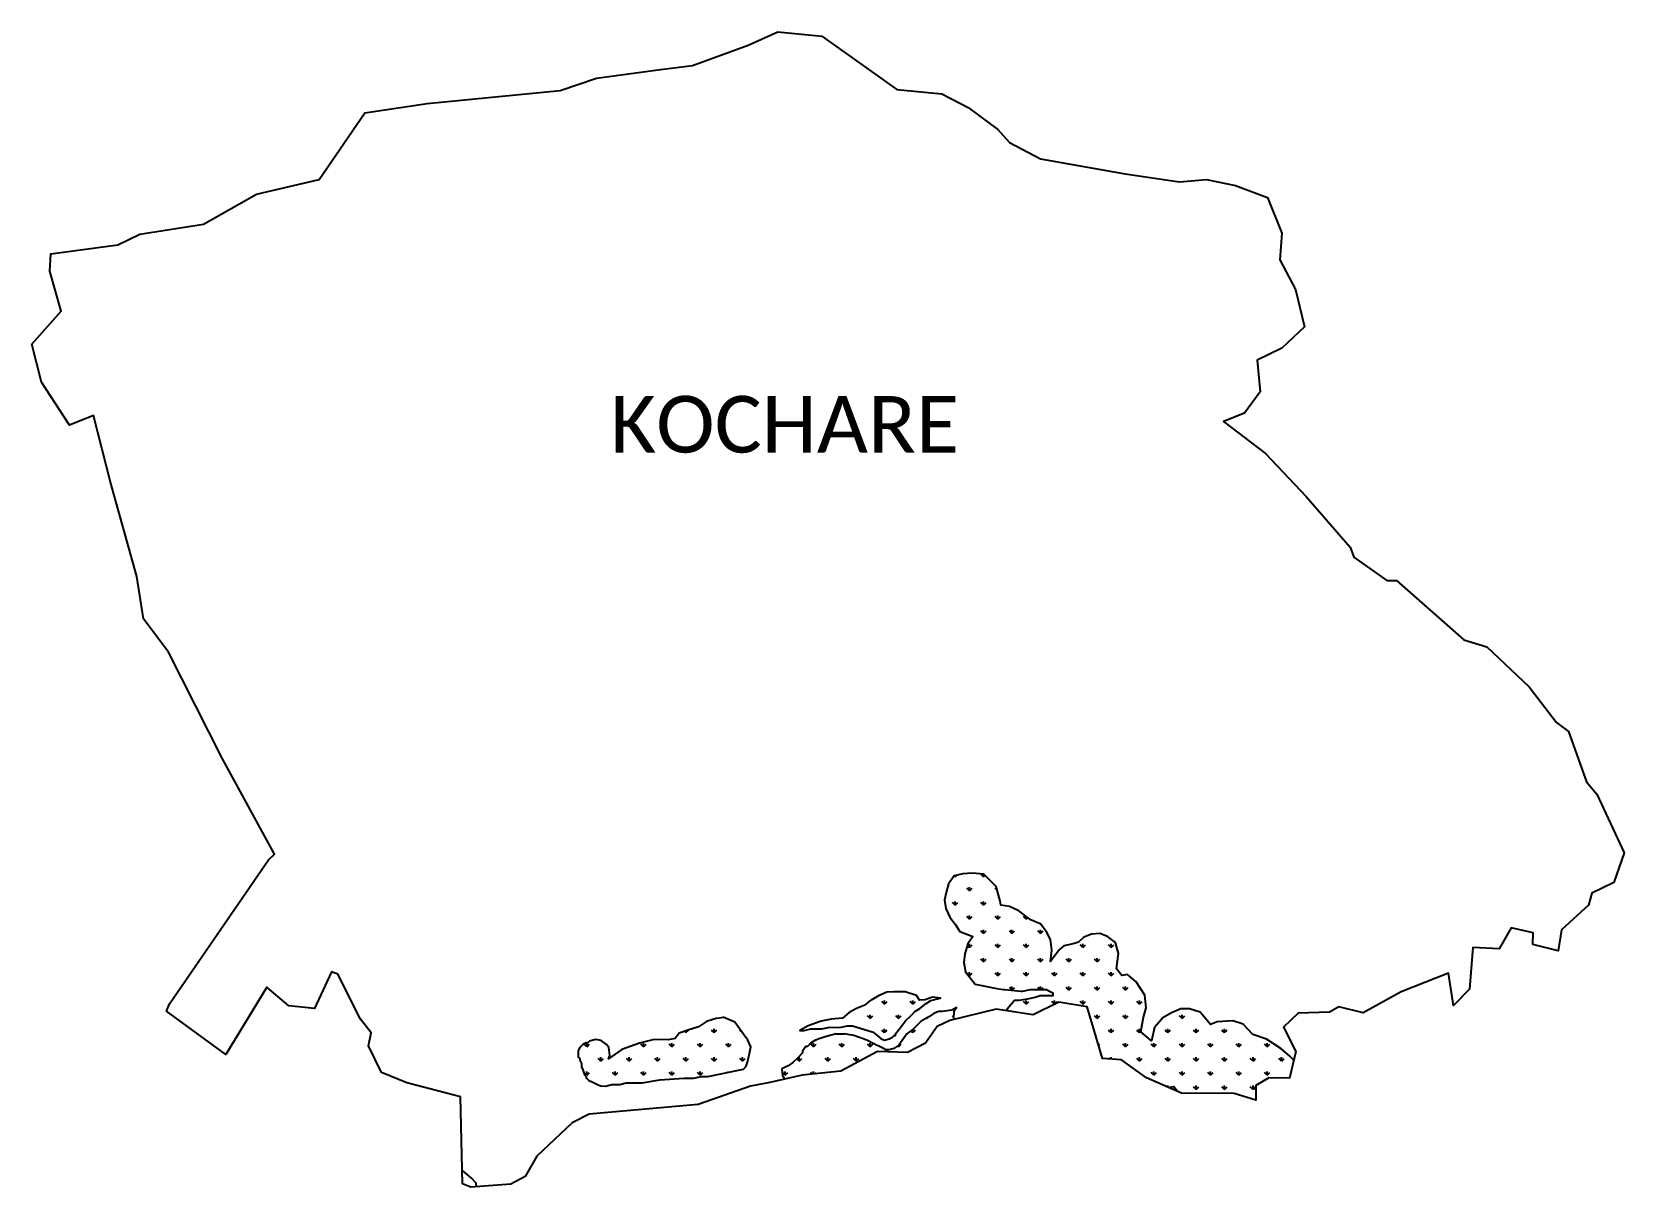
# Model space of a CAD drawing. Header units: metres. Extents: x 342825 to 346860, y 1762972 to 1765899.
import ezdxf

# ---------------------------------------------------------------- set-up
doc = ezdxf.new("R2010")
doc.units = ezdxf.units.M
for name, color, linetype in [('MANGROOVES', 112, 'Continuous'), ('VILLAGE BOUNDRY', 10, 'Continuous'), ('VILLAGE NAME', 250, 'Continuous')]:
    doc.layers.add(name, color=color, linetype=linetype)

msp = doc.modelspace()

# ---------------------------------------------------------------- linework, layer by layer
at = {"color": 3}
for points in [[(344827.4, 1765888.5), (345017.3, 1765752.9), (345131.4, 1765742.2), (345198.1, 1765707.3), (345273.3, 1765651.7), (345302.1, 1765619), (345381.4, 1765577.2), (345595.2, 1765539.9), (345733.2, 1765519.7), (345801.9, 1765524.9), (345874.8, 1765509.7), (345956.6, 1765480), (345992.2, 1765388.9), (345987.2, 1765321.8), (346027.2, 1765246.4), (346050, 1765151.9), (345992.9, 1765097.7), (345930.1, 1765067.6), (345937.7, 1764987.2), (345898.2, 1764933.3), (345844.7, 1764912), (345951.4, 1764831.1), (346054.1, 1764721.6), (346165.8, 1764593.1), (346175, 1764568.2), (346258.3, 1764508.8), (346282.9, 1764509.1), (346453.8, 1764358.3), (346511.8, 1764340.6), (346619.4, 1764239.9), (346688.8, 1764149.4), (346719.2, 1764126.6), (346764.5, 1763999.1), (346790.4, 1763967.3), (346859.9, 1763818.7), (346834, 1763743.3), (346778.4, 1763716.2), (346769.8, 1763686.4), (346700.9, 1763623.9), (346692.5, 1763570.4), (346628.5, 1763586.2), (346629.2, 1763616.3), (346573.2, 1763628.9), (346543.4, 1763575.2), (346476.4, 1763579.1), (346468.1, 1763473.4), (346427.4, 1763432.2), (346414.5, 1763514.2), (346295.1, 1763466.9), (346199, 1763413.6), (346137, 1763428.3), (346113, 1763415.2), (346034.1, 1763412.4), (345996.6, 1763376.7), (346027.8, 1763315), (346012.3, 1763247.7), (345959.3, 1763248.6), (345927, 1763229.5), (345926.4, 1763192.4), (345872, 1763208.8), (345738.6, 1763209.5), (345650, 1763248.4), (345586.7, 1763293.9), (345538.1, 1763298), (345499.2, 1763428.3), (345427.7, 1763440.7), (345362.1, 1763408.4), (345268.7, 1763422.4), (345151.3, 1763393.8), (345119.3, 1763378.8), (345089.7, 1763336.6), (345044.2, 1763312.9), (344968.4, 1763315.7), (344874.8, 1763265.4), (344777.4, 1763255.1), (344694.9, 1763236.9), (344646, 1763227.5), (344514, 1763180.9), (344237.8, 1763156.7), (344194, 1763134.2), (344105.2, 1763050.1), (344075, 1762998.2), (344039.4, 1762979.2), (343937.6, 1762971.5), (343916.6, 1762980.1), (343911.5, 1763200.3), (343775.5, 1763236.2), (343710.9, 1763262.5), (343678.1, 1763329.4), (343684.9, 1763362.9), (343657.8, 1763397.7), (343600.9, 1763511.7), (343585, 1763517.3), (343541.3, 1763424.6), (343476.9, 1763431.3), (343420.8, 1763478.1), (343316.5, 1763307.8), (343166.6, 1763417.8), (343174, 1763435.8), (343424.9, 1763801.2), (343440.3, 1763815.6), (343308.4, 1764057.1), (343171.8, 1764327.7), (343108.1, 1764411.6), (343091.7, 1764519.5), (343024.5, 1764758.3), (342982, 1764927.1), (342920.6, 1764903), (342849.6, 1765011.2), (342825.4, 1765107.9), (342899.9, 1765191.9), (342871.2, 1765292.6), (342873.4, 1765336.9), (343043.4, 1765359.6), (343099.3, 1765386.8), (343260, 1765412.3), (343394.3, 1765487.7), (343553.3, 1765525.6), (343668.7, 1765694.5), (343827.3, 1765717.7), (344163.8, 1765751)], [(344256, 1765781.7), (344418.4, 1765804), (344499.6, 1765814), (344640.6, 1765865.7), (344715.5, 1765899.4)], [(344715.5, 1765899.4), (344827.4, 1765888.5)]]:
    msp.add_lwpolyline(points, dxfattribs=at)
at = {"layer": 'MANGROOVES', "linetype": 'Continuous'}
for p, q in [((345165.1, 1763758.2), (345162.5, 1763760.8)), ((345165.1, 1763758.2), (345169.3, 1763762.4)), ((345165.1, 1763758.2), (345165.1, 1763761.4)), ((345237, 1763758.2), (345230.2, 1763765)), ((345237, 1763758.2), (345237, 1763764.6)), ((345237, 1763758.2), (345240.4, 1763761.6)), ((345165.1, 1763686.4), (345165.1, 1763695.9)), ((345201, 1763722.3), (345194.3, 1763729)), ((345201, 1763722.3), (345201, 1763731.8)), ((345201, 1763722.3), (345207.8, 1763729)), ((345237, 1763686.4), (345237, 1763695.9)), ((345271.1, 1763724.1), (345266.2, 1763729)), ((345165.1, 1763686.4), (345158.4, 1763693.1)), ((345165.1, 1763686.4), (345171.9, 1763693.1)), ((345201, 1763650.5), (345194.3, 1763657.2)), ((345201, 1763650.5), (345201, 1763660)), ((345201, 1763650.5), (345207.8, 1763657.2)), ((345237, 1763686.4), (345230.2, 1763693.1)), ((345237, 1763686.4), (345243.7, 1763693.1)), ((345272.9, 1763650.5), (345266.2, 1763657.2)), ((345272.9, 1763650.5), (345272.9, 1763660)), ((345272.9, 1763650.5), (345279.6, 1763657.2)), ((345344.7, 1763650.5), (345338, 1763657.2)), ((345344.7, 1763650.5), (345344.7, 1763657.5)), ((345344.7, 1763650.5), (345348.7, 1763654.4)), ((345237, 1763614.5), (345230.2, 1763621.3)), ((345237, 1763614.5), (345237, 1763624.1)), ((345237, 1763614.5), (345243.7, 1763621.3)), ((345308.8, 1763614.5), (345302.1, 1763621.3)), ((345308.8, 1763614.5), (345308.8, 1763624.1)), ((345308.8, 1763614.5), (345315.5, 1763621.3)), ((345380.7, 1763614.5), (345373.9, 1763621.3)), ((345380.7, 1763614.5), (345380.7, 1763624.1)), ((345380.7, 1763614.5), (345387.4, 1763621.3)), ((345201, 1763578.6), (345195.6, 1763584)), ((345201, 1763578.6), (345201, 1763588.1)), ((345201, 1763578.6), (345207.8, 1763585.4)), ((345272.9, 1763578.6), (345266.2, 1763585.4)), ((345272.9, 1763578.6), (345272.9, 1763588.1)), ((345272.9, 1763578.6), (345279.6, 1763585.4)), ((345344.7, 1763578.6), (345338, 1763585.4)), ((345344.7, 1763578.6), (345344.7, 1763588.1)), ((345344.7, 1763578.6), (345351.5, 1763585.4)), ((345488.4, 1763578.6), (345481.7, 1763585.4)), ((345488.4, 1763578.6), (345488.4, 1763588.1)), ((345488.4, 1763578.6), (345495.1, 1763585.4)), ((345560.3, 1763578.6), (345553.5, 1763585.4)), ((345560.3, 1763578.6), (345560.3, 1763588.1)), ((345560.3, 1763578.6), (345567, 1763585.4)), ((345237, 1763542.7), (345230.2, 1763549.4)), ((345237, 1763542.7), (345237, 1763552.2)), ((345237, 1763542.7), (345243.7, 1763549.4)), ((345308.8, 1763542.7), (345302.1, 1763549.4)), ((345308.8, 1763542.7), (345308.8, 1763552.2)), ((345308.8, 1763542.7), (345315.5, 1763549.4)), ((345380.7, 1763542.7), (345373.9, 1763549.4)), ((345380.7, 1763542.7), (345380.7, 1763552.2)), ((345380.7, 1763542.7), (345387.4, 1763549.4)), ((345452.5, 1763542.7), (345445.8, 1763549.4)), ((345452.5, 1763542.7), (345452.5, 1763552.2)), ((345452.5, 1763542.7), (345459.2, 1763549.4)), ((345524.3, 1763542.7), (345517.6, 1763549.4)), ((345524.3, 1763542.7), (345524.3, 1763552.2)), ((345524.3, 1763542.7), (345531.1, 1763549.4)), ((345201, 1763506.8), (345194.3, 1763513.5)), ((345201, 1763506.8), (345201, 1763516.3)), ((345201, 1763506.8), (345207.8, 1763513.5)), ((345272.9, 1763506.8), (345266.2, 1763513.5)), ((345272.9, 1763506.8), (345272.9, 1763516.3)), ((345272.9, 1763506.8), (345279.6, 1763513.5)), ((345344.7, 1763506.8), (345338, 1763513.5)), ((345344.7, 1763506.8), (345344.7, 1763516.3)), ((345344.7, 1763506.8), (345351.5, 1763513.5)), ((345416.6, 1763506.8), (345409.8, 1763513.5)), ((345416.6, 1763506.8), (345416.6, 1763516.3)), ((345416.6, 1763506.8), (345423.3, 1763513.5)), ((345488.4, 1763506.8), (345481.7, 1763513.5)), ((345488.4, 1763506.8), (345488.4, 1763516.3)), ((345488.4, 1763506.8), (345495.1, 1763513.5)), ((345560.3, 1763506.8), (345553.5, 1763513.5)), ((345560.3, 1763506.8), (345560.3, 1763516.3)), ((345560.3, 1763506.8), (345567, 1763513.5)), ((345308.7, 1763470.9), (345302.1, 1763477.6)), ((345308.8, 1763470.9), (345308.8, 1763480.4)), ((345308.9, 1763470.9), (345315.5, 1763477.6)), ((345378.9, 1763472.6), (345373.9, 1763477.6)), ((345380.7, 1763472.6), (345380.7, 1763480.4)), ((345382.4, 1763472.6), (345387.4, 1763477.6)), ((345452.5, 1763470.9), (345445.8, 1763477.6)), ((345452.5, 1763470.9), (345452.5, 1763480.4)), ((345452.5, 1763470.9), (345459.2, 1763477.6)), ((345524.3, 1763470.9), (345517.6, 1763477.6)), ((345524.3, 1763470.9), (345524.3, 1763480.4)), ((345524.3, 1763470.9), (345531.1, 1763477.6)), ((345596.2, 1763470.9), (345589.4, 1763477.6)), ((345596.2, 1763470.9), (345596.2, 1763480.4)), ((345596.2, 1763470.9), (345602.9, 1763477.6)), ((344985.5, 1763434.9), (344978.8, 1763441.7)), ((344985.5, 1763434.9), (344985.5, 1763444.5)), ((344985.5, 1763434.9), (344992.3, 1763441.7)), ((345057.4, 1763434.9), (345050.6, 1763441.7)), ((345057.4, 1763434.9), (345057.4, 1763444.5)), ((345057.4, 1763434.9), (345064.1, 1763441.7)), ((345344.7, 1763434.9), (345338, 1763441.7)), ((345344.7, 1763434.9), (345344.7, 1763444.5)), ((345344.7, 1763434.9), (345351.5, 1763441.7)), ((345416.4, 1763435.1), (345409.8, 1763441.7)), ((345416.6, 1763435.2), (345416.6, 1763444.5)), ((345417.2, 1763435.6), (345423.3, 1763441.7)), ((345488.4, 1763434.9), (345481.7, 1763441.7)), ((345488.4, 1763434.9), (345488.4, 1763444.5)), ((345488.4, 1763434.9), (345495.1, 1763441.7)), ((345560.3, 1763434.9), (345553.5, 1763441.7)), ((345560.3, 1763434.9), (345560.3, 1763444.5)), ((345560.3, 1763434.9), (345567, 1763441.7)), ((345632.1, 1763434.9), (345625.4, 1763441.7)), ((345632.1, 1763434.9), (345632.1, 1763444.5)), ((345632.1, 1763434.9), (345638.8, 1763441.7)), ((344554.5, 1763363.1), (344554.5, 1763372.6)), ((344877.8, 1763399), (344877.3, 1763399.5)), ((344877.8, 1763399), (344878.3, 1763399.6)), ((344877.8, 1763399), (344877.8, 1763399.5)), ((344949.6, 1763399), (344942.9, 1763405.7)), ((344949.6, 1763399), (344949.6, 1763408.5)), ((344949.6, 1763399), (344956.3, 1763405.7)), ((344985.5, 1763363.1), (344985.5, 1763372.6)), ((345021.4, 1763399), (345014.7, 1763405.7)), ((345021.4, 1763399), (345021.4, 1763408.5)), ((345021.4, 1763399), (345028.2, 1763405.7)), ((345093.3, 1763399), (345092.3, 1763400)), ((345093.3, 1763399), (345097.3, 1763403.1)), ((345093.3, 1763399), (345093.3, 1763400.7)), ((345161.9, 1763402.2), (345158.4, 1763405.7)), ((345524.3, 1763399), (345517.6, 1763405.7)), ((345524.3, 1763399), (345524.3, 1763408.5)), ((345524.3, 1763399), (345531.1, 1763405.7)), ((345560.3, 1763363.1), (345560.3, 1763372.6)), ((345596.2, 1763399), (345589.4, 1763405.7)), ((345596.2, 1763399), (345596.2, 1763408.5)), ((345596.2, 1763399), (345602.9, 1763405.7)), ((345632.1, 1763363.1), (345632.1, 1763372.6)), ((345703.9, 1763363.1), (345703.9, 1763372.6)), ((345739.9, 1763399), (345733.1, 1763405.7)), ((345739.9, 1763399), (345739.9, 1763408.5)), ((345739.9, 1763399), (345746.6, 1763405.7)), ((345775.8, 1763363.1), (345775.8, 1763372.6)), ((345847.6, 1763363.1), (345847.6, 1763372.6)), ((344231.2, 1763327.2), (344224.4, 1763333.9)), ((344231.2, 1763327.2), (344231.2, 1763336.7)), ((344231.2, 1763327.2), (344237.9, 1763333.9)), ((344374.9, 1763327.2), (344368.1, 1763333.9)), ((344374.9, 1763327.2), (344374.9, 1763336.7)), ((344374.9, 1763327.2), (344381.6, 1763333.9)), ((344446.7, 1763327.2), (344440, 1763333.9)), ((344446.7, 1763327.2), (344446.7, 1763336.7)), ((344446.7, 1763327.2), (344453.4, 1763333.9)), ((344482.6, 1763363.1), (344479.2, 1763366.5)), ((344482.6, 1763363.1), (344489.4, 1763369.8)), ((344482.6, 1763363.1), (344482.6, 1763367.8)), ((344518.5, 1763327.2), (344511.8, 1763333.9)), ((344518.5, 1763327.2), (344518.5, 1763336.7)), ((344518.5, 1763327.2), (344525.3, 1763333.9)), ((344554.5, 1763363.1), (344547.7, 1763369.8)), ((344554.5, 1763363.1), (344561.2, 1763369.8)), ((344590.4, 1763327.2), (344583.7, 1763333.9)), ((344590.4, 1763327.2), (344590.4, 1763336.7)), ((344590.4, 1763327.2), (344597.1, 1763333.9)), ((344622.5, 1763366.9), (344619.6, 1763369.8)), ((344775.6, 1763368.7), (344776.7, 1763369.8)), ((344805.9, 1763327.2), (344799.2, 1763333.9)), ((344805.9, 1763327.2), (344805.9, 1763336.7)), ((344805.9, 1763327.2), (344812.6, 1763333.9)), ((344877.8, 1763327.2), (344871, 1763333.9)), ((344877.8, 1763327.2), (344877.8, 1763336.7)), ((344877.8, 1763327.2), (344884.5, 1763333.9)), ((344949.6, 1763327.2), (344942.9, 1763333.9)), ((344949.6, 1763327.2), (344949.6, 1763336.7)), ((344949.6, 1763327.2), (344956.3, 1763333.9)), ((344985.5, 1763363.1), (344978.8, 1763369.8)), ((344985.5, 1763363.1), (344992.3, 1763369.8)), ((345021.4, 1763327.2), (345028.2, 1763333.9)), ((345021.4, 1763327.2), (345021.4, 1763331)), ((345057.4, 1763363.1), (345052.9, 1763367.6)), ((345057.4, 1763363.1), (345057.4, 1763370.9)), ((345057.4, 1763363.1), (345064.1, 1763369.8)), ((345528.2, 1763331), (345531.1, 1763333.9)), ((345560.3, 1763363.1), (345553.5, 1763369.8)), ((345560.3, 1763363.1), (345567, 1763369.8)), ((345596.2, 1763327.2), (345589.4, 1763333.9)), ((345596.2, 1763327.2), (345596.2, 1763336.7)), ((345596.2, 1763327.2), (345602.9, 1763333.9)), ((345632.1, 1763363.1), (345625.4, 1763369.8)), ((345632.1, 1763363.1), (345635.8, 1763366.8)), ((345668, 1763327.2), (345661.3, 1763333.9)), ((345668, 1763327.2), (345668, 1763336.7)), ((345668, 1763327.2), (345674.8, 1763333.9)), ((345703.9, 1763363.1), (345697.2, 1763369.8)), ((345703.9, 1763363.1), (345710.7, 1763369.8)), ((345739.9, 1763327.2), (345733.1, 1763333.9)), ((345739.9, 1763327.2), (345739.9, 1763336.7)), ((345739.9, 1763327.2), (345746.6, 1763333.9)), ((345775.8, 1763363.1), (345769, 1763369.8)), ((345775.8, 1763363.1), (345782.5, 1763369.8)), ((345811.7, 1763327.2), (345805, 1763333.9)), ((345811.7, 1763327.2), (345811.7, 1763336.7)), ((345811.7, 1763327.2), (345818.4, 1763333.9)), ((345847.6, 1763363.1), (345840.9, 1763369.8)), ((345847.6, 1763363.1), (345854.4, 1763369.8)), ((345883.5, 1763327.2), (345876.8, 1763333.9)), ((345883.5, 1763327.2), (345883.5, 1763336.7)), ((345883.5, 1763327.2), (345890.3, 1763333.9)), ((345955.4, 1763327.2), (345948.7, 1763333.9)), ((345955.4, 1763327.2), (345955.4, 1763336.7)), ((345955.4, 1763327.2), (345962.1, 1763333.9)), ((344267.1, 1763291.2), (344260.4, 1763298)), ((344267.1, 1763291.2), (344267.1, 1763300.8)), ((344267.1, 1763291.2), (344273.8, 1763298)), ((344338.9, 1763291.2), (344332.2, 1763298)), ((344338.9, 1763291.2), (344338.9, 1763300.8)), ((344338.9, 1763291.2), (344345.7, 1763298)), ((344410.8, 1763291.2), (344404, 1763298)), ((344410.8, 1763291.2), (344410.8, 1763300.8)), ((344410.8, 1763291.2), (344417.5, 1763298)), ((344482.6, 1763291.2), (344475.9, 1763298)), ((344482.6, 1763291.2), (344482.6, 1763300.8)), ((344482.6, 1763291.2), (344489.4, 1763298)), ((344554.5, 1763291.2), (344547.7, 1763298)), ((344554.5, 1763291.2), (344554.5, 1763300.8)), ((344554.5, 1763291.2), (344561.2, 1763298)), ((344626.3, 1763291.2), (344619.6, 1763298)), ((344626.3, 1763291.2), (344626.3, 1763300.8)), ((344626.3, 1763291.2), (344633, 1763298)), ((344770, 1763291.2), (344763.8, 1763297.4)), ((344770, 1763291.2), (344770, 1763300.8)), ((344770, 1763291.2), (344776.7, 1763298)), ((344841.8, 1763291.2), (344835.1, 1763298)), ((344841.8, 1763291.2), (344841.8, 1763300.8)), ((344841.8, 1763291.2), (344848.6, 1763298)), ((344913.7, 1763291.2), (344906.9, 1763298)), ((344913.7, 1763291.2), (344913.7, 1763300.8)), ((344913.7, 1763291.2), (344920.4, 1763298)), ((345021.4, 1763327.2), (345019.1, 1763329.5)), ((345554.9, 1763296.6), (345553.5, 1763298)), ((345560.3, 1763296.1), (345560.3, 1763300.8)), ((345564.8, 1763295.8), (345567, 1763298)), ((345632.1, 1763291.2), (345625.4, 1763298)), ((345632.1, 1763291.2), (345632.1, 1763300.8)), ((345632.1, 1763291.2), (345638.8, 1763298)), ((345703.9, 1763291.2), (345697.2, 1763298)), ((345703.9, 1763291.2), (345703.9, 1763300.8)), ((345703.9, 1763291.2), (345710.7, 1763298)), ((345775.8, 1763291.2), (345769, 1763298)), ((345775.8, 1763291.2), (345775.8, 1763300.8)), ((345775.8, 1763291.2), (345782.5, 1763298)), ((345847.6, 1763291.2), (345840.9, 1763298)), ((345847.6, 1763291.2), (345847.6, 1763300.8)), ((345847.6, 1763291.2), (345854.4, 1763298)), ((345919.5, 1763291.2), (345912.7, 1763298)), ((345919.5, 1763291.2), (345919.5, 1763300.8)), ((345919.5, 1763291.2), (345926.2, 1763298)), ((345991.3, 1763291.2), (345984.6, 1763298)), ((345991.3, 1763291.2), (345991.3, 1763300.8)), ((345991.3, 1763291.2), (345998, 1763298)), ((344231.2, 1763255.3), (344224.4, 1763262.1)), ((344231.2, 1763255.3), (344231.2, 1763264.9)), ((344231.2, 1763255.3), (344237.9, 1763262.1)), ((344303, 1763255.3), (344296.3, 1763262.1)), ((344303, 1763255.3), (344303, 1763264.9)), ((344303, 1763255.3), (344309.8, 1763262.1)), ((344374.9, 1763255.3), (344368.1, 1763262.1)), ((344374.9, 1763255.3), (344374.9, 1763264.9)), ((344374.9, 1763255.3), (344381.6, 1763262.1)), ((344446.7, 1763255.3), (344440, 1763262.1)), ((344446.7, 1763255.3), (344446.7, 1763264.9)), ((344446.7, 1763255.3), (344453.4, 1763262.1)), ((344518.5, 1763255.3), (344511.8, 1763262.1)), ((344518.5, 1763255.3), (344518.5, 1763264.9)), ((344518.5, 1763255.3), (344525.3, 1763262.1)), ((344584.2, 1763261.6), (344583.7, 1763262.1)), ((344590.4, 1763262.9), (344590.4, 1763264.9)), ((344734.1, 1763255.3), (344727.3, 1763262.1)), ((344734.1, 1763255.3), (344734.1, 1763264.9)), ((344734.1, 1763255.3), (344740.8, 1763262.1)), ((344803.4, 1763257.9), (344799.2, 1763262.1)), ((344805.9, 1763258.1), (344805.9, 1763264.9)), ((344809.1, 1763258.5), (344812.6, 1763262.1)), ((345668, 1763255.3), (345661.3, 1763262.1)), ((345668, 1763255.3), (345668, 1763264.9)), ((345668, 1763255.3), (345674.8, 1763262.1)), ((345739.9, 1763255.3), (345733.1, 1763262.1)), ((345739.9, 1763255.3), (345739.9, 1763264.9)), ((345739.9, 1763255.3), (345746.6, 1763262.1)), ((345811.7, 1763255.3), (345805, 1763262.1)), ((345811.7, 1763255.3), (345811.7, 1763264.9)), ((345811.7, 1763255.3), (345818.4, 1763262.1)), ((345883.5, 1763255.3), (345876.8, 1763262.1)), ((345883.5, 1763255.3), (345883.5, 1763264.9)), ((345883.5, 1763255.3), (345890.3, 1763262.1)), ((345955.4, 1763255.3), (345948.7, 1763262.1)), ((345955.4, 1763255.3), (345955.4, 1763264.9)), ((345955.4, 1763255.3), (345962.1, 1763262.1)), ((344267.1, 1763228), (344267.1, 1763228.9)), ((345703.9, 1763224.8), (345703.9, 1763228.9)), ((345708.9, 1763224.3), (345710.7, 1763226.1)), ((345775.8, 1763219.4), (345769, 1763226.1)), ((345775.8, 1763219.4), (345775.8, 1763228.9)), ((345775.8, 1763219.4), (345782.5, 1763226.1)), ((345847.6, 1763219.4), (345840.9, 1763226.1)), ((345847.6, 1763219.4), (345847.6, 1763228.9)), ((345847.6, 1763219.4), (345854.4, 1763226.1)), ((345919.5, 1763219.4), (345912.7, 1763226.1)), ((345919.5, 1763219.4), (345919.5, 1763228.9)), ((345919.5, 1763219.4), (345926.2, 1763226.1))]:
    msp.add_line(p, q, dxfattribs=at)
at = {"layer": 'MANGROOVES', "flags": 128}
for points in [[(345354, 1763650.3), (345326.4, 1763671.9), (345302.9, 1763683.2), (345280.4, 1763686.2), (345278.8, 1763696.2), (345268.5, 1763733.3), (345237.5, 1763764.6), (345207.9, 1763767.1), (345184.3, 1763765.9), (345162.3, 1763760.8), (345147.9, 1763740.1), (345142.2, 1763718.1), (345138.2, 1763699), (345140.9, 1763677.4), (345151.6, 1763655.8), (345164.8, 1763637.8), (345176.7, 1763619.8), (345209.6, 1763607.1), (345196.8, 1763588.3), (345189.7, 1763562.8), (345186.5, 1763540.5), (345190.9, 1763516.9), (345215.6, 1763485.9), (345270.2, 1763474.9), (345286.4, 1763472.8), (345290.5, 1763472.8), (345331.1, 1763468.6), (345335.2, 1763468.6), (345355.5, 1763472.6), (345367.7, 1763472.6), (345379.8, 1763472.6), (345383.9, 1763472.6), (345396.1, 1763472.5), (345404.2, 1763468.4), (345412.3, 1763464.3), (345412.3, 1763460.3), (345412.3, 1763456.2), (345404.2, 1763456.2), (345392, 1763456.3), (345379.8, 1763456.3), (345367.6, 1763452.3), (345347.3, 1763448.3), (345327, 1763444.3), (345314.8, 1763444.3), (345296.4, 1763422.9), (345293.8, 1763418.6)], [(346022.9, 1763293.7), (346011.7, 1763304), (345990.1, 1763322.8), (345954.1, 1763346.6), (345918.9, 1763358.4), (345894.9, 1763384.9), (345868.5, 1763393.4), (345828.9, 1763390.4), (345811.8, 1763384), (345785.9, 1763415.3), (345759, 1763423.8), (345737, 1763423.8), (345713.3, 1763413.5), (345690.9, 1763400.3), (345670, 1763376.4), (345661.9, 1763342.4), (345635.5, 1763365.3), (345642.4, 1763402.5), (345648.7, 1763426.2), (345645.5, 1763457.9), (345623.6, 1763491.8), (345601.1, 1763510.4), (345587.3, 1763507.9), (345573.5, 1763524.8), (345578.9, 1763564), (345571.5, 1763591.7), (345551, 1763607), (345531.5, 1763614.6), (345510.2, 1763613.1), (345490.6, 1763604.9), (345477.1, 1763592), (345463.8, 1763588.3), (345440.2, 1763582.8), (345428.2, 1763573.3), (345406.8, 1763543.5), (345410.1, 1763572.3), (345406.6, 1763599), (345396.6, 1763618.6), (345380.3, 1763639.8)], [(344936, 1763432.8), (344914.9, 1763424.5), (344896.2, 1763414.3), (344879.1, 1763399.7), (344850.9, 1763396.9), (344825.1, 1763392.3), (344792.7, 1763380.8), (344771.5, 1763368.7), (344782.5, 1763368.7), (344798.8, 1763372.7), (344806.9, 1763372.6), (344827.2, 1763372.6), (344847.5, 1763376.6), (344871.9, 1763376.5), (344892.2, 1763380.5), (344904.4, 1763380.5), (344932.8, 1763372.3), (344957.2, 1763364.1), (344977.4, 1763347.8), (344985.5, 1763343.7), (344997.7, 1763347.7), (345005.9, 1763351.8), (345009.9, 1763355.8), (345014, 1763355.8), (345014, 1763359.9), (345026.2, 1763376.1), (345038.5, 1763392.3), (345054.8, 1763408.5), (345062.9, 1763416.6), (345075.1, 1763424.7), (345091.4, 1763436.8), (345103.6, 1763444.9), (345119.8, 1763448.9), (345128, 1763450.9), (345107.7, 1763453), (345089.2, 1763445.9), (345074.9, 1763445.5), (345067.1, 1763457.2), (345038.4, 1763466.6), (345009.1, 1763466.3), (344991.6, 1763465.6), (344970.9, 1763456.5), (344952.3, 1763445.5)], [(345161.7, 1763396.4), (345162.5, 1763418), (345168.5, 1763426.5), (345156.3, 1763420.4), (345131.9, 1763416.4), (345123.8, 1763416.4), (345111.6, 1763412.4), (345099.4, 1763404.3), (345079.1, 1763392.2), (345058.7, 1763371.9), (345042.4, 1763359.8), (345030.2, 1763343.6), (345022, 1763331.4), (345009.8, 1763323.3), (344997.6, 1763319.3), (344989.5, 1763319.3), (344981.4, 1763323.4), (344957.1, 1763335.7), (344940.9, 1763343.8), (344908.4, 1763356.1), (344884, 1763360.2)], [(344562, 1763400.2), (344534.9, 1763391.7), (344514.5, 1763377.5), (344487.6, 1763369.6), (344465.7, 1763361.4), (344455.5, 1763348.2), (344437.3, 1763344.5), (344402.3, 1763345.9), (344365.1, 1763336.4), (344320.6, 1763320.4), (344286.9, 1763297), (344289.6, 1763305.3), (344287.5, 1763325.4), (344281.4, 1763333), (344267.8, 1763343.6), (344254.5, 1763345.8), (344238.2, 1763341.8), (344234.2, 1763337.7), (344230.1, 1763337.7), (344222, 1763333.7), (344217.9, 1763329.6), (344213.8, 1763325.6), (344209.7, 1763317.5), (344209.7, 1763309.4), (344209.7, 1763301.2), (344213.8, 1763297.2), (344213.7, 1763293.1), (344217.8, 1763285), (344217.8, 1763276.8), (344221.8, 1763268.7), (344225.8, 1763256.5), (344229.9, 1763252.4), (344229.9, 1763248.4), (344238, 1763240.2), (344242, 1763240.2), (344250.1, 1763236.1), (344258.2, 1763232), (344266.4, 1763228), (344278.5, 1763227.9), (344294.8, 1763231.9), (344307, 1763231.9), (344315.1, 1763231.9), (344331.4, 1763235.9), (344335.4, 1763235.9), (344372, 1763235.8), (344416.7, 1763243.8), (344477.6, 1763247.7), (344502, 1763247.6), (344522.3, 1763251.6), (344538.5, 1763251.6), (344575.1, 1763259.6), (344611.7, 1763267.6), (344628.5, 1763270.9), (344635, 1763278.4), (344639.8, 1763291.1), (344644.7, 1763314.8), (344646.9, 1763327.1), (344639.7, 1763343.8), (344627.7, 1763359.7), (344614.8, 1763377.6), (344606.8, 1763390.1), (344577.4, 1763402.6)], [(344863.7, 1763360.3), (344835.3, 1763352.3), (344823.1, 1763348.2), (344810.9, 1763344.2), (344798.7, 1763336.1), (344790.5, 1763328), (344786.5, 1763328), (344778.3, 1763315.9), (344778.3, 1763311.8), (344766.1, 1763299.6), (344753.9, 1763287.5), (344741.7, 1763279.4), (344725.4, 1763271.3), (344727.1, 1763254.3), (344734.4, 1763245.6)], [(345706.3, 1763223.7), (345719, 1763226.8), (345727.8, 1763215.1), (345728.5, 1763214)], [(345706.3, 1763223.7), (345719, 1763226.8), (345727.8, 1763215.1), (345728.5, 1763214)], [(343951.9, 1762972.6), (343950.8, 1762981.4), (343938.1, 1762995.2), (343916.5, 1763013.7), (343915.8, 1763014.3)], [(343951.9, 1762972.6), (343950.8, 1762981.4), (343938.1, 1762995.2), (343916.5, 1763013.7), (343915.8, 1763014.3)]]:
    msp.add_lwpolyline(points, dxfattribs=at)
at = {"layer": 'MANGROOVES'}
for points in [[(345354, 1763650.3), (345380.3, 1763639.8)], [(344936, 1763432.8), (344952.3, 1763445.5)], [(344562, 1763400.2), (344577.4, 1763402.6)], [(344863.7, 1763360.3), (344884.1, 1763360.3)]]:
    msp.add_lwpolyline(points, dxfattribs=at)
at = {"layer": 'VILLAGE BOUNDRY', "color": 3}
msp.add_lwpolyline([(344163.8, 1765751), (344256, 1765781.7)], dxfattribs=at)

# ---------------------------------------------------------------- texts
at = {"layer": 'VILLAGE NAME', "insert": (344290.8, 1764976.8), "char_height": 143.7, "attachment_point": 1, "rotation": 359.9793}
msp.add_mtext_dynamic_manual_height_columns('{\\fCalibri|b0|i0|c0|p34;KOCHARE}', width=1418, gutter_width=718.5, heights=[0], dxfattribs=at)
msp.add_mtext_dynamic_manual_height_columns('{\\fCalibri|b0|i0|c0|p34;KOCHARE}', width=1418, gutter_width=718.5, heights=[0], dxfattribs=at)

doc.saveas('drawing.dxf')
